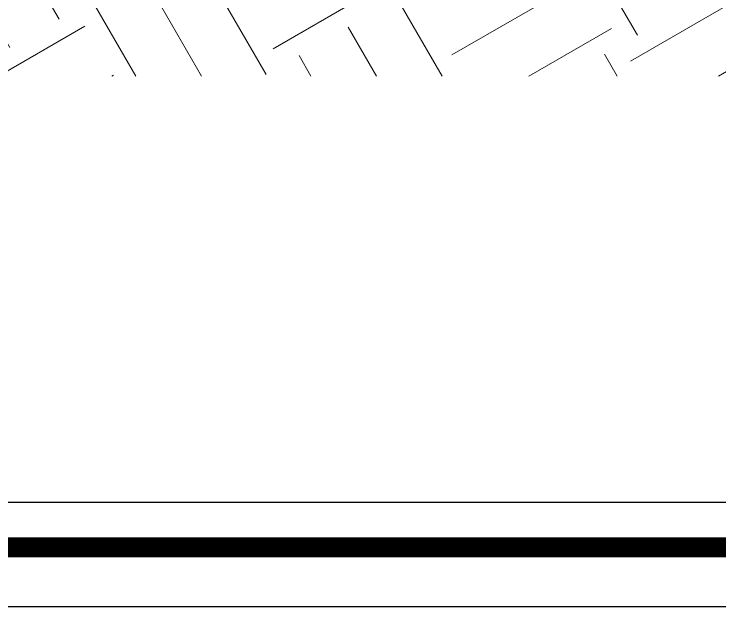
# Model space of a CAD drawing. Header units: millimetres. Extents: x 1555 to 3397, y 790 to 1592.
# Drawn here: x 1715.57 to 1716.752, y 789.524 to 790.517 of the extents above; entities that cross this region are included whole.
import ezdxf

# ---------------------------------------------------------------- set-up
doc = ezdxf.new("R2010")
doc.units = ezdxf.units.MM
doc.layers.add('HACH TERRENO NATURAL', color=7, linetype='Continuous', lineweight=9, true_color=0x99502e)
doc.layers.add('MARCO  LOGITO LM', color=7, linetype='Continuous', lineweight=25, true_color=0x5b584a)
doc.layers.add('LOGO', color=7, linetype='Continuous')
doc.layers.add('MARCO DE MENBRETE', color=252, linetype='Continuous', lineweight=25)

msp = doc.modelspace()

# ---------------------------------------------------------------- hatches: boundary and pattern name
at = {"layer": 'HACH TERRENO NATURAL'}
h = msp.add_hatch(dxfattribs=at)
h.set_pattern_fill('EARTH', color=256, scale=0.04, angle=30, style=0)
h.set_pattern_definition([(30, (-30.55552, 0), (0.092970453, 0.346970453), [0.254, -0.254]), (30, (-30.60315, 0.0825), (0.092970453, 0.346970453), [0.254, -0.254]), (30, (-30.65077, 0.16498), (0.092970453, 0.346970453), [0.254, -0.254]), (120, (-30.63915, 0.20835), (-0.346970453, 0.092970453), [0.254, -0.254]), (120, (-30.55666, 0.25597), (-0.346970453, 0.092970453), [0.254, -0.254]), (120, (-30.47418, 0.3036), (-0.346970453, 0.092970453), [0.254, -0.254])])
h.paths.add_polyline_path([(1717.25596, 790.56324), (1720.85981, 790.56324), (1720.85981, 790.71324), (1717.10613, 790.71324), (1717.10613, 790.56324), (1711.85981, 790.56324), (1711.85981, 790.41324), (1717.25596, 790.41324)])

# ---------------------------------------------------------------- linework, layer by layer
at = {"layer": 'LOGO'}
msp.add_lwpolyline([(1730.63266, 789.52369), (1689.17793, 789.52369), (1689.17793, 818.66337), (1730.63266, 818.66337)], close=True, dxfattribs=at)
at = {"layer": 'MARCO  LOGITO LM', "ltscale": 0.8, "const_width": 0.03358}
msp.add_lwpolyline([(1689.27793, 818.56337), (1730.53266, 818.56337), (1730.53266, 789.62369), (1689.27793, 789.62369)], close=True, dxfattribs=at)
at = {"layer": 'MARCO DE MENBRETE'}
msp.add_lwpolyline([(1689.35293, 818.48837), (1730.45766, 818.48837), (1730.45766, 789.69869), (1689.35293, 789.69869)], close=True, dxfattribs=at)

doc.saveas('drawing.dxf')
